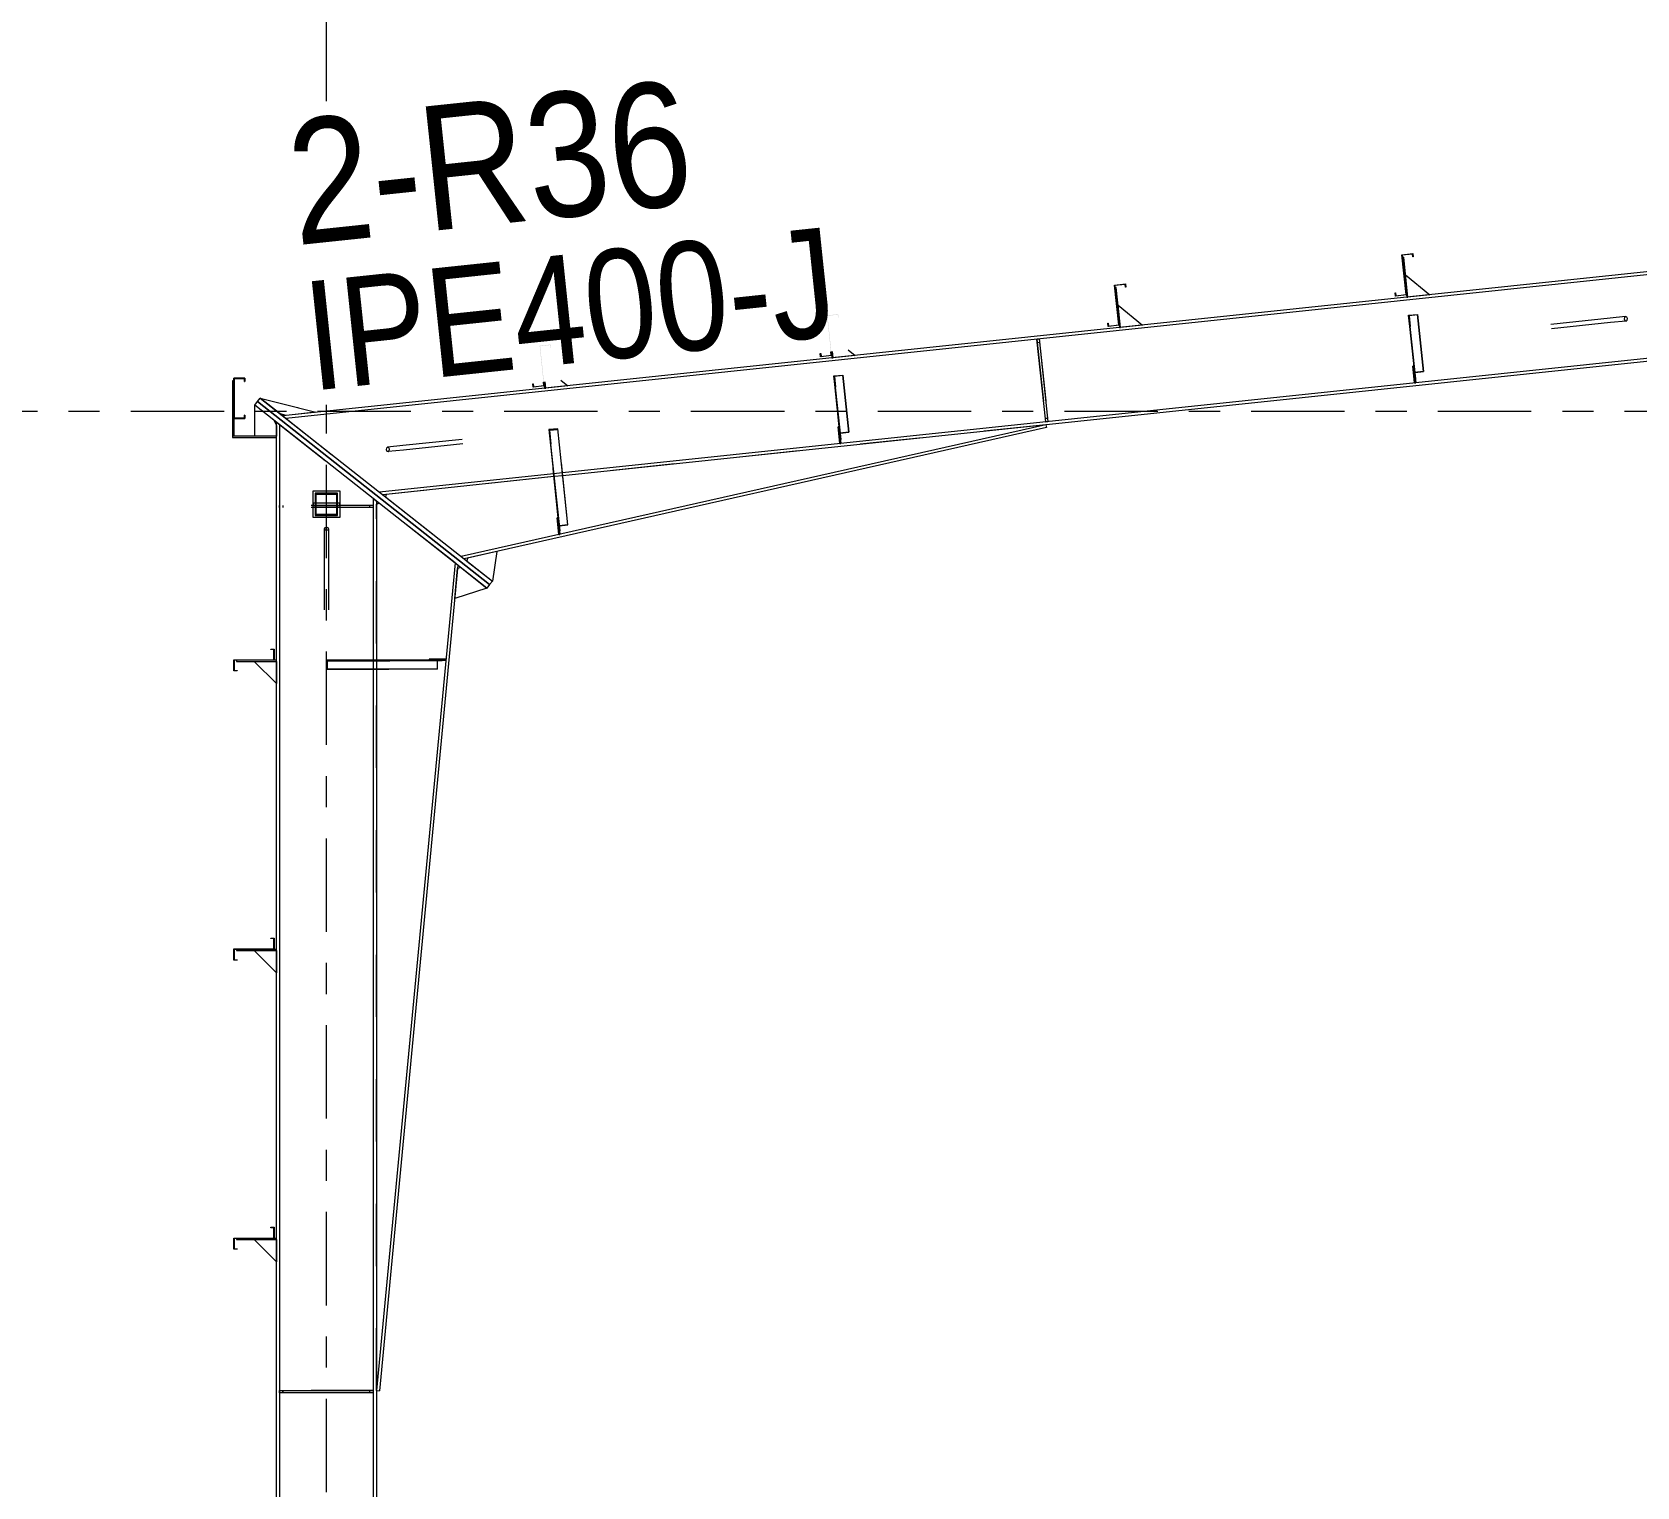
# Model space of a CAD drawing. Header units: millimetres. Extents: x -88 to 735, y -128 to 446.
# Drawn here: x -33.6 to 18, y 194 to 240.7 of the extents above; entities that cross this region are included whole.
import ezdxf

# ---------------------------------------------------------------- set-up
doc = ezdxf.new("R2010")
doc.units = ezdxf.units.MM
for name, pattern in [('XKITLINE00', [0]), ('XKITLINE02', [4, 2, -2]), ('XKITLINE03', [6, 3, -1, 1, -1])]:
    doc.linetypes.add(name, pattern=pattern)
for name, color, linetype, lineweight in [('Part', 2, 'Continuous', 0), ('PartMark', 7, 'Continuous', 0), ('S-grid', 1, 'Continuous', 0)]:
    doc.layers.add(name, color=color, linetype=linetype, lineweight=lineweight)
doc.styles.add('ARIAL', font='ARIAL.TTF')

# ---------------------------------------------------------------- blocks, each defined once
blk = doc.blocks.new('*A270')
at = {"layer": 'Part'}
blk.add_hatch(color=3, dxfattribs=at).paths.add_polyline_path([(-17.273, 230.613), (-16.918, 230.65), (-16.907, 230.544), (-16.92, 230.542), (-16.929, 230.636), (-17.259, 230.601), (-17.124, 229.321), (-17.479, 229.284), (-17.49, 229.39), (-17.478, 229.392), (-17.468, 229.298), (-17.138, 229.333)], flags=17)
blk = doc.blocks.new('*A271')
at = {"layer": 'Part'}
blk.add_hatch(color=3, dxfattribs=at).paths.add_polyline_path([(-8.039, 231.587), (-7.684, 231.624), (-7.672, 231.518), (-7.685, 231.516), (-7.695, 231.61), (-8.025, 231.575), (-7.89, 230.295), (-8.245, 230.258), (-8.256, 230.364), (-8.243, 230.366), (-8.233, 230.272), (-7.904, 230.307)], flags=17)
blk = doc.blocks.new('*A272')
at = {"layer": 'Part'}
blk.add_hatch(color=3, dxfattribs=at).paths.add_polyline_path([(1.196, 232.561), (1.551, 232.598), (1.562, 232.492), (1.549, 232.49), (1.539, 232.584), (1.21, 232.549), (1.345, 231.269), (0.99, 231.232), (0.979, 231.339), (0.991, 231.34), (1.001, 231.246), (1.331, 231.281)], flags=17)
blk = doc.blocks.new('*A273')
at = {"layer": 'Part'}
blk.add_hatch(color=3, dxfattribs=at).paths.add_polyline_path([(10.43, 233.535), (10.785, 233.572), (10.797, 233.466), (10.784, 233.464), (10.774, 233.558), (10.444, 233.523), (10.579, 232.243), (10.224, 232.206), (10.213, 232.313), (10.226, 232.314), (10.236, 232.22), (10.565, 232.255)], flags=17)
blk = doc.blocks.new('*A285')
at = {"layer": 'Part'}
blk.add_hatch(color=3, dxfattribs=at).paths.add_polyline_path([(-25.912, 211.57), (-25.912, 211.582), (-25.804, 211.582), (-25.804, 211.225), (-27.092, 211.225), (-27.092, 210.894), (-26.997, 210.894), (-26.997, 210.881), (-27.104, 210.881), (-27.104, 211.238), (-25.817, 211.238), (-25.817, 211.57)], flags=17)
blk = doc.blocks.new('*A287')
at = {"layer": 'Part'}
blk.add_hatch(color=3, dxfattribs=at).paths.add_polyline_path([(-25.912, 202.284), (-25.912, 202.297), (-25.804, 202.297), (-25.804, 201.94), (-27.092, 201.94), (-27.092, 201.608), (-26.997, 201.608), (-26.997, 201.595), (-27.104, 201.595), (-27.104, 201.952), (-25.817, 201.952), (-25.817, 202.284)], flags=17)
blk = doc.blocks.new('*A289')
at = {"layer": 'Part'}
blk.add_hatch(color=3, dxfattribs=at).paths.add_polyline_path([(-25.912, 211.57), (-25.912, 211.582), (-25.804, 211.582), (-25.804, 211.225), (-27.092, 211.225), (-27.092, 210.894), (-26.997, 210.894), (-26.997, 210.881), (-27.104, 210.881), (-27.104, 211.238), (-25.817, 211.238), (-25.817, 211.57)], flags=17)
blk = doc.blocks.new('*A291')
at = {"layer": 'Part'}
blk.add_hatch(color=3, dxfattribs=at).paths.add_polyline_path([(-25.912, 202.284), (-25.912, 202.297), (-25.804, 202.297), (-25.804, 201.94), (-27.092, 201.94), (-27.092, 201.608), (-26.997, 201.608), (-26.997, 201.595), (-27.104, 201.595), (-27.104, 201.952), (-25.817, 201.952), (-25.817, 202.284)], flags=17)
blk = doc.blocks.new('*A292')
at = {"layer": 'Part'}
blk.add_hatch(color=3, dxfattribs=at).paths.add_polyline_path([(-25.912, 220.855), (-25.912, 220.868), (-25.804, 220.868), (-25.804, 220.511), (-27.092, 220.511), (-27.092, 220.18), (-26.997, 220.18), (-26.997, 220.167), (-27.104, 220.167), (-27.104, 220.524), (-25.817, 220.524), (-25.817, 220.855)], flags=17)
blk = doc.blocks.new('*A293')
at = {"layer": 'Part'}
blk.add_hatch(color=3, dxfattribs=at).paths.add_polyline_path([(-27.104, 228.276), (-27.104, 229.576), (-26.747, 229.576), (-26.747, 229.469), (-26.76, 229.469), (-26.76, 229.563), (-27.092, 229.563), (-27.092, 228.289), (-26.76, 228.289), (-26.76, 228.383), (-26.747, 228.383), (-26.747, 228.276)], flags=17)
blk = doc.blocks.new('*A294')
at = {"layer": 'Part'}
blk.add_hatch(color=3, dxfattribs=at).paths.add_polyline_path([(-17.273, 230.613), (-16.918, 230.65), (-16.907, 230.544), (-16.92, 230.542), (-16.929, 230.636), (-17.259, 230.601), (-17.124, 229.321), (-17.479, 229.284), (-17.49, 229.39), (-17.478, 229.392), (-17.468, 229.298), (-17.138, 229.333)], flags=17)
blk = doc.blocks.new('*A295')
at = {"layer": 'Part'}
blk.add_hatch(color=3, dxfattribs=at).paths.add_polyline_path([(-8.039, 231.587), (-7.684, 231.624), (-7.672, 231.518), (-7.685, 231.516), (-7.695, 231.61), (-8.025, 231.575), (-7.89, 230.295), (-8.245, 230.258), (-8.256, 230.364), (-8.243, 230.366), (-8.233, 230.272), (-7.904, 230.307)], flags=17)
blk = doc.blocks.new('*A296')
at = {"layer": 'Part'}
blk.add_hatch(color=3, dxfattribs=at).paths.add_polyline_path([(1.196, 232.561), (1.551, 232.598), (1.562, 232.492), (1.549, 232.49), (1.539, 232.584), (1.21, 232.549), (1.345, 231.269), (0.99, 231.232), (0.979, 231.339), (0.991, 231.34), (1.001, 231.246), (1.331, 231.281)], flags=17)
blk = doc.blocks.new('*A297')
at = {"layer": 'Part'}
blk.add_hatch(color=3, dxfattribs=at).paths.add_polyline_path([(-24.119, 220.225), (-24.119, 220.511), (-23.6, 220.511), (-23.6, 220.497), (-24.093, 220.497), (-24.093, 220.225)], flags=17)
blk = doc.blocks.new('*A298')
at = {"layer": 'Part'}
blk.add_hatch(color=3, dxfattribs=at).paths.add_polyline_path([(-16.976, 227.918), (-16.692, 227.948), (-16.689, 227.925), (-16.959, 227.896), (-16.912, 227.45), (-16.927, 227.448)], flags=17)
blk = doc.blocks.new('*A299')
at = {"layer": 'Part'}
blk.add_hatch(color=3, dxfattribs=at).paths.add_polyline_path([(-7.821, 229.642), (-7.537, 229.672), (-7.535, 229.654), (-7.805, 229.626), (-7.769, 229.284), (-7.783, 229.282)], flags=17)
blk = doc.blocks.new('*A300')
at = {"layer": 'Part'}
blk.add_hatch(color=3, dxfattribs=at).paths.add_polyline_path([(-25.912, 220.855), (-25.912, 220.868), (-25.804, 220.868), (-25.804, 220.511), (-27.092, 220.511), (-27.092, 220.18), (-26.997, 220.18), (-26.997, 220.167), (-27.104, 220.167), (-27.104, 220.524), (-25.817, 220.524), (-25.817, 220.855)], flags=17)
blk = doc.blocks.new('*A303')
at = {"layer": 'Part'}
blk.add_hatch(color=3, dxfattribs=at).paths.add_polyline_path([(10.648, 231.59), (10.932, 231.62), (10.934, 231.602), (10.664, 231.574), (10.7, 231.232), (10.686, 231.23)], flags=17)
blk = doc.blocks.new('*A308')
at = {"layer": 'Part'}
blk.add_hatch(color=3, dxfattribs=at).paths.add_polyline_path([(10.43, 233.535), (10.785, 233.572), (10.797, 233.466), (10.784, 233.464), (10.774, 233.558), (10.444, 233.523), (10.579, 232.243), (10.224, 232.206), (10.213, 232.313), (10.226, 232.314), (10.236, 232.22), (10.565, 232.255)], flags=17)
blk = doc.blocks.new('*A1351')
at = {"layer": 'S-grid', "color": 1, "linetype": 'XKITLINE03', "lineweight": 0}
blk.add_line((-48.412, 228.511), (395.032, 228.511), dxfattribs=at)
blk = doc.blocks.new('*A1434')
at = {"layer": 'S-grid', "color": 1, "linetype": 'XKITLINE03', "lineweight": 0}
for p, q in [((-24.126, 238.466), (-24.126, 265.039)), ((-24.126, 145.791), (-24.126, 228.712))]:
    blk.add_line(p, q, dxfattribs=at)
blk = doc.blocks.new('*A1435')
at = {"layer": 'Part', "color": 2, "linetype": 'XKITLINE00', "lineweight": 0}
for p, q in [((59.404, 237.322), (-25.529, 228.363)), ((59.414, 237.229), (-25.425, 228.281)), ((57.049, 234.293), (-16.542, 226.531)), ((57.059, 234.201), (-16.533, 226.439)), ((-16.827, 226.501), (-22.42, 225.911)), ((-16.817, 226.409), (-22.315, 225.829))]:
    blk.add_line(p, q, dxfattribs=at)
at = {"layer": 'Part', "color": 7, "linetype": 'XKITLINE02', "lineweight": 0}
for p, q in [((-25.529, 228.363), (-22.315, 225.829)), ((-16.542, 226.531), (-16.827, 226.501)), ((-16.533, 226.439), (-16.817, 226.409))]:
    blk.add_line(p, q, dxfattribs=at)
blk = doc.blocks.new('*A1436')
at = {"layer": 'Part', "color": 2, "linetype": 'XKITLINE00', "lineweight": 0}
for p, q in [((-25.733, 164.19), (-25.733, 228.16)), ((-25.633, 228.081), (-25.633, 164.19)), ((-22.619, 225.704), (-22.619, 220.511)), ((-22.519, 225.626), (-22.519, 220.511)), ((-22.619, 220.225), (-22.619, 164.19)), ((-22.519, 220.225), (-22.519, 164.19))]:
    blk.add_line(p, q, dxfattribs=at)
at = {"layer": 'Part', "color": 7, "linetype": 'XKITLINE02', "lineweight": 0}
for p, q in [((-25.733, 228.16), (-22.519, 225.626)), ((-22.619, 220.511), (-22.619, 220.225)), ((-22.519, 220.511), (-22.519, 220.225)), ((-22.519, 164.19), (-25.733, 164.19))]:
    blk.add_line(p, q, dxfattribs=at)
blk = doc.blocks.new('*A1437')
at = {"layer": 'Part', "color": 2, "linetype": 'XKITLINE00', "lineweight": 0}
for p, q in [((-22.436, 225.561), (-22.519, 225.521)), ((-19.994, 223.636), (-22.519, 197.054)), ((-19.901, 223.562), (-22.419, 197.045)), ((-22.519, 197.054), (-22.419, 197.045))]:
    blk.add_line(p, q, dxfattribs=at)
at = {"layer": 'Part', "color": 7, "linetype": 'XKITLINE02', "lineweight": 0}
for p, q in [((-22.519, 225.521), (-22.436, 225.56)), ((-22.519, 197.054), (-22.519, 225.521)), ((-22.436, 225.56), (-22.435, 225.561)), ((-22.435, 225.561), (-22.436, 225.561)), ((-19.901, 223.562), (-22.436, 225.56)), ((-19.994, 223.636), (-22.435, 225.561))]:
    blk.add_line(p, q, dxfattribs=at)
blk = doc.blocks.new('*A1452')
at = {"layer": 'Part', "color": 2, "linetype": 'XKITLINE00', "lineweight": 0}
for p, q in [((-17.49, 229.39), (-17.478, 229.392)), ((-17.479, 229.284), (-17.49, 229.39)), ((-17.124, 229.321), (-17.479, 229.284)), ((-17.478, 229.392), (-17.468, 229.298)), ((-17.468, 229.298), (-17.138, 229.333)), ((-17.138, 229.333), (-17.15, 229.448)), ((-17.138, 229.449), (-17.124, 229.321))]:
    blk.add_line(p, q, dxfattribs=at)
blk = doc.blocks.new('*A1453')
at = {"layer": 'Part', "color": 2, "linetype": 'XKITLINE00', "lineweight": 0}
for p, q in [((-8.256, 230.364), (-8.243, 230.366)), ((-8.245, 230.258), (-8.256, 230.364)), ((-7.89, 230.295), (-8.245, 230.258)), ((-8.243, 230.366), (-8.233, 230.272)), ((-8.233, 230.272), (-7.904, 230.307)), ((-7.904, 230.307), (-7.916, 230.422)), ((-7.903, 230.423), (-7.89, 230.295))]:
    blk.add_line(p, q, dxfattribs=at)
blk = doc.blocks.new('*A1454')
at = {"layer": 'Part', "color": 2, "linetype": 'XKITLINE00', "lineweight": 0}
for p, q in [((1.196, 232.561), (1.551, 232.598)), ((1.331, 231.281), (1.196, 232.561)), ((1.539, 232.584), (1.21, 232.549)), ((1.549, 232.49), (1.539, 232.584)), ((1.551, 232.598), (1.562, 232.492)), ((1.21, 232.549), (1.345, 231.269)), ((1.562, 232.492), (1.549, 232.49)), ((0.979, 231.339), (0.991, 231.34)), ((0.99, 231.232), (0.979, 231.339)), ((1.345, 231.269), (0.99, 231.232)), ((0.991, 231.34), (1.001, 231.246)), ((1.001, 231.246), (1.331, 231.281))]:
    blk.add_line(p, q, dxfattribs=at)
blk = doc.blocks.new('*A1455')
at = {"layer": 'Part', "color": 2, "linetype": 'XKITLINE00', "lineweight": 0}
for p, q in [((10.43, 233.535), (10.785, 233.572)), ((10.565, 232.255), (10.43, 233.535)), ((10.774, 233.558), (10.444, 233.523)), ((10.444, 233.523), (10.579, 232.243)), ((10.784, 233.464), (10.774, 233.558)), ((10.797, 233.466), (10.784, 233.464)), ((10.785, 233.572), (10.797, 233.466)), ((10.213, 232.313), (10.226, 232.314)), ((10.224, 232.206), (10.213, 232.313)), ((10.579, 232.243), (10.224, 232.206)), ((10.226, 232.314), (10.236, 232.22)), ((10.236, 232.22), (10.565, 232.255))]:
    blk.add_line(p, q, dxfattribs=at)
blk = doc.blocks.new('*A1473')
at = {"layer": 'Part', "color": 2, "linetype": 'XKITLINE00', "lineweight": 0}
for p, q in [((-25.912, 211.582), (-25.804, 211.582)), ((-25.912, 211.57), (-25.912, 211.582)), ((-25.817, 211.57), (-25.912, 211.57)), ((-25.817, 211.238), (-25.817, 211.57)), ((-25.804, 211.582), (-25.804, 211.225)), ((-27.104, 210.881), (-27.104, 211.238)), ((-27.104, 211.238), (-25.817, 211.238)), ((-25.804, 211.225), (-27.092, 211.225)), ((-27.092, 211.225), (-27.092, 210.894)), ((-26.997, 210.881), (-27.104, 210.881)), ((-27.092, 210.894), (-26.997, 210.894)), ((-26.997, 210.894), (-26.997, 210.881))]:
    blk.add_line(p, q, dxfattribs=at)
blk = doc.blocks.new('*A1475')
at = {"layer": 'Part', "color": 2, "linetype": 'XKITLINE00', "lineweight": 0}
for p, q in [((-25.912, 202.297), (-25.804, 202.297)), ((-25.912, 202.284), (-25.912, 202.297)), ((-25.817, 202.284), (-25.912, 202.284)), ((-25.817, 201.952), (-25.817, 202.284)), ((-25.804, 202.297), (-25.804, 201.94)), ((-27.104, 201.595), (-27.104, 201.952)), ((-27.104, 201.952), (-25.817, 201.952)), ((-25.804, 201.94), (-27.092, 201.94)), ((-27.092, 201.94), (-27.092, 201.608)), ((-26.997, 201.595), (-27.104, 201.595)), ((-27.092, 201.608), (-26.997, 201.608)), ((-26.997, 201.608), (-26.997, 201.595))]:
    blk.add_line(p, q, dxfattribs=at)
blk = doc.blocks.new('*A1476')
at = {"layer": 'Part', "color": 7, "linetype": 'XKITLINE02', "lineweight": 0}
for p, q in [((-22.619, 197.054), (-25.633, 197.054)), ((-25.633, 196.983), (-25.633, 197.054)), ((-22.619, 196.983), (-25.633, 196.983)), ((-25.526, 197.054), (-25.526, 196.983)), ((-22.726, 196.983), (-22.726, 197.054)), ((-22.619, 197.054), (-22.619, 196.983))]:
    blk.add_line(p, q, dxfattribs=at)
blk = doc.blocks.new('*A1477')
at = {"layer": 'Part', "color": 2, "linetype": 'XKITLINE00', "lineweight": 0}
for p, q in [((-25.633, 197.054), (-22.619, 197.054)), ((-22.619, 196.983), (-25.633, 196.983))]:
    blk.add_line(p, q, dxfattribs=at)
at = {"layer": 'Part', "color": 7, "linetype": 'XKITLINE02', "lineweight": 0}
for p, q in [((-25.633, 196.983), (-25.633, 197.054)), ((-25.526, 196.983), (-25.526, 197.054)), ((-22.726, 196.983), (-22.726, 197.054)), ((-22.619, 197.054), (-22.619, 196.983))]:
    blk.add_line(p, q, dxfattribs=at)
blk = doc.blocks.new('*A1478')
at = {"layer": 'Part', "color": 2, "linetype": 'XKITLINE00', "lineweight": 0}
for p, q in [((-27.019, 201.94), (-27.019, 201.904)), ((-27.019, 201.904), (-25.733, 201.904)), ((-25.733, 201.94), (-25.804, 201.94))]:
    blk.add_line(p, q, dxfattribs=at)
at = {"layer": 'Part', "color": 7, "linetype": 'XKITLINE02', "lineweight": 0}
for p, q in [((-25.804, 201.94), (-27.019, 201.94)), ((-25.733, 201.904), (-25.733, 201.94))]:
    blk.add_line(p, q, dxfattribs=at)
blk = doc.blocks.new('*A1483')
at = {"layer": 'Part', "color": 2, "linetype": 'XKITLINE00', "lineweight": 0}
blk.add_line((-25.733, 201.19), (-26.447, 201.904), dxfattribs=at)
at = {"layer": 'Part', "color": 7, "linetype": 'XKITLINE02', "lineweight": 0}
for p, q in [((-26.447, 201.904), (-25.733, 201.904)), ((-25.733, 201.904), (-25.733, 201.19))]:
    blk.add_line(p, q, dxfattribs=at)
blk = doc.blocks.new('*A1484')
at = {"layer": 'Part', "color": 2, "linetype": 'XKITLINE00', "lineweight": 0}
for p, q in [((-27.019, 211.225), (-27.019, 211.19)), ((-27.019, 211.19), (-25.733, 211.19)), ((-25.733, 211.225), (-25.804, 211.225))]:
    blk.add_line(p, q, dxfattribs=at)
at = {"layer": 'Part', "color": 7, "linetype": 'XKITLINE02', "lineweight": 0}
for p, q in [((-25.804, 211.225), (-27.019, 211.225)), ((-25.733, 211.19), (-25.733, 211.225))]:
    blk.add_line(p, q, dxfattribs=at)
blk = doc.blocks.new('*A1485')
at = {"layer": 'Part', "color": 2, "linetype": 'XKITLINE00', "lineweight": 0}
blk.add_line((-25.733, 210.475), (-26.447, 211.19), dxfattribs=at)
at = {"layer": 'Part', "color": 7, "linetype": 'XKITLINE02', "lineweight": 0}
for p, q in [((-26.447, 211.19), (-25.733, 211.19)), ((-25.733, 211.19), (-25.733, 210.475))]:
    blk.add_line(p, q, dxfattribs=at)
blk = doc.blocks.new('*A1486')
at = {"layer": 'Part', "color": 2, "linetype": 'XKITLINE00', "lineweight": 0}
for p, q in [((-25.912, 211.582), (-25.804, 211.582)), ((-25.912, 211.57), (-25.912, 211.582)), ((-25.817, 211.57), (-25.912, 211.57)), ((-25.817, 211.238), (-25.817, 211.57)), ((-25.804, 211.582), (-25.804, 211.225)), ((-27.104, 210.881), (-27.104, 211.238)), ((-27.104, 211.238), (-25.817, 211.238)), ((-25.804, 211.225), (-27.092, 211.225)), ((-27.092, 211.225), (-27.092, 210.894)), ((-26.997, 210.881), (-27.104, 210.881)), ((-27.092, 210.894), (-26.997, 210.894)), ((-26.997, 210.894), (-26.997, 210.881))]:
    blk.add_line(p, q, dxfattribs=at)
blk = doc.blocks.new('*A1488')
at = {"layer": 'Part', "color": 2, "linetype": 'XKITLINE00', "lineweight": 0}
for p, q in [((-25.912, 202.297), (-25.804, 202.297)), ((-25.912, 202.284), (-25.912, 202.297)), ((-25.817, 202.284), (-25.912, 202.284)), ((-25.817, 201.952), (-25.817, 202.284)), ((-25.804, 202.297), (-25.804, 201.94)), ((-27.104, 201.595), (-27.104, 201.952)), ((-27.104, 201.952), (-25.817, 201.952)), ((-25.804, 201.94), (-27.092, 201.94)), ((-27.092, 201.94), (-27.092, 201.608)), ((-26.997, 201.595), (-27.104, 201.595)), ((-27.092, 201.608), (-26.997, 201.608)), ((-26.997, 201.608), (-26.997, 201.595))]:
    blk.add_line(p, q, dxfattribs=at)
blk = doc.blocks.new('*A1493')
at = {"layer": 'Part', "color": 7, "linetype": 'XKITLINE02', "lineweight": 0}
for p, q in [((-27.104, 229.576), (-27.104, 228.276)), ((-26.747, 229.576), (-27.104, 229.576)), ((-27.092, 228.289), (-27.092, 229.563)), ((-27.092, 229.563), (-26.76, 229.563)), ((-26.76, 229.563), (-26.76, 229.469)), ((-26.76, 229.469), (-26.747, 229.469)), ((-26.747, 229.469), (-26.747, 229.576)), ((-27.104, 228.276), (-26.747, 228.276)), ((-26.76, 228.289), (-27.092, 228.289)), ((-26.747, 228.383), (-26.76, 228.383)), ((-26.76, 228.383), (-26.76, 228.289)), ((-26.747, 228.276), (-26.747, 228.383))]:
    blk.add_line(p, q, dxfattribs=at)
blk = doc.blocks.new('*A1494')
at = {"layer": 'Part', "color": 2, "linetype": 'XKITLINE00', "lineweight": 0}
for p, q in [((-25.733, 227.704), (-27.14, 227.704)), ((-27.14, 227.704), (-27.14, 227.669)), ((-27.14, 227.669), (-25.733, 227.669)), ((-25.733, 227.669), (-25.733, 227.704))]:
    blk.add_line(p, q, dxfattribs=at)
blk = doc.blocks.new('*A1495')
at = {"layer": 'Part', "color": 2, "linetype": 'XKITLINE00', "lineweight": 0}
for p, q in [((-27.105, 229.49), (-27.14, 229.49)), ((-27.14, 229.49), (-27.14, 227.704)), ((-27.105, 228.276), (-27.105, 227.704)), ((-27.105, 227.704), (-27.14, 227.704))]:
    blk.add_line(p, q, dxfattribs=at)
at = {"layer": 'Part', "color": 7, "linetype": 'XKITLINE02', "lineweight": 0}
blk.add_line((-27.105, 228.276), (-27.105, 229.49), dxfattribs=at)
blk = doc.blocks.new('*A1496')
at = {"layer": 'Part', "color": 2, "linetype": 'XKITLINE00', "lineweight": 0}
for p, q in [((-26.43, 227.704), (-26.43, 228.709)), ((-25.817, 228.226), (-25.733, 228.052))]:
    blk.add_line(p, q, dxfattribs=at)
at = {"layer": 'Part', "color": 7, "linetype": 'XKITLINE02', "lineweight": 0}
for p, q in [((-25.817, 228.226), (-26.43, 228.709)), ((-25.733, 228.052), (-25.733, 227.704)), ((-25.733, 227.704), (-26.43, 227.704))]:
    blk.add_line(p, q, dxfattribs=at)
blk = doc.blocks.new('*A1497')
at = {"layer": 'Part', "color": 2, "linetype": 'XKITLINE00', "lineweight": 0}
blk.add_line((-25.733, 219.761), (-26.447, 220.475), dxfattribs=at)
at = {"layer": 'Part', "color": 7, "linetype": 'XKITLINE02', "lineweight": 0}
for p, q in [((-26.447, 220.475), (-25.733, 220.475)), ((-25.733, 220.475), (-25.733, 219.761))]:
    blk.add_line(p, q, dxfattribs=at)
blk = doc.blocks.new('*A1498')
at = {"layer": 'Part', "color": 2, "linetype": 'XKITLINE00', "lineweight": 0}
for p, q in [((-27.019, 220.511), (-27.019, 220.475)), ((-27.019, 220.475), (-25.733, 220.475)), ((-25.733, 220.511), (-25.804, 220.511))]:
    blk.add_line(p, q, dxfattribs=at)
at = {"layer": 'Part', "color": 7, "linetype": 'XKITLINE02', "lineweight": 0}
for p, q in [((-25.804, 220.511), (-27.019, 220.511)), ((-25.733, 220.475), (-25.733, 220.511))]:
    blk.add_line(p, q, dxfattribs=at)
blk = doc.blocks.new('*A1499')
at = {"layer": 'Part', "color": 2, "linetype": 'XKITLINE00', "lineweight": 0}
for p, q in [((-26.253, 228.933), (-25.054, 228.627)), ((-25.054, 228.627), (-25.02, 228.618)), ((-25.02, 228.618), (-24.464, 228.475)), ((-25.423, 228.374), (-25.614, 228.429))]:
    blk.add_line(p, q, dxfattribs=at)
at = {"layer": 'Part', "color": 7, "linetype": 'XKITLINE02', "lineweight": 0}
for p, q in [((-25.614, 228.429), (-26.253, 228.933)), ((-24.464, 228.475), (-25.423, 228.374))]:
    blk.add_line(p, q, dxfattribs=at)
blk = doc.blocks.new('*A1500')
at = {"layer": 'Part', "color": 2, "linetype": 'XKITLINE00', "lineweight": 0}
for p, q in [((-25.912, 220.868), (-25.804, 220.868)), ((-25.912, 220.855), (-25.912, 220.868)), ((-25.817, 220.855), (-25.912, 220.855)), ((-25.817, 220.524), (-25.817, 220.855)), ((-25.804, 220.868), (-25.804, 220.511)), ((-27.104, 220.167), (-27.104, 220.524)), ((-27.104, 220.524), (-25.817, 220.524)), ((-25.804, 220.511), (-27.092, 220.511)), ((-27.092, 220.511), (-27.092, 220.18)), ((-26.997, 220.167), (-27.104, 220.167)), ((-27.092, 220.18), (-26.997, 220.18)), ((-26.997, 220.18), (-26.997, 220.167))]:
    blk.add_line(p, q, dxfattribs=at)
blk = doc.blocks.new('*A1501')
at = {"layer": 'Part', "color": 2, "linetype": 'XKITLINE00', "lineweight": 0}
for p, q in [((-27.104, 228.276), (-27.104, 229.576)), ((-27.104, 229.576), (-26.747, 229.576)), ((-26.76, 229.563), (-27.092, 229.563)), ((-27.092, 229.563), (-27.092, 228.289)), ((-26.76, 229.469), (-26.76, 229.563)), ((-26.747, 229.469), (-26.76, 229.469)), ((-26.747, 229.576), (-26.747, 229.469)), ((-26.747, 228.276), (-27.104, 228.276)), ((-27.092, 228.289), (-26.76, 228.289)), ((-26.76, 228.289), (-26.76, 228.383)), ((-26.76, 228.383), (-26.747, 228.383)), ((-26.747, 228.383), (-26.747, 228.276))]:
    blk.add_line(p, q, dxfattribs=at)
blk = doc.blocks.new('*A1502')
at = {"layer": 'Part', "color": 2, "linetype": 'XKITLINE00', "lineweight": 0}
for p, q in [((-21.669, 227.406), (-22.162, 227.354)), ((-22.2, 227.328), (-22.211, 227.277)), ((-22.211, 227.277), (-22.189, 227.228)), ((-22.162, 227.354), (-22.2, 227.328)), ((-22.189, 227.228), (-22.147, 227.211)), ((-22.12, 227.337), (-22.162, 227.354)), ((-21.654, 227.263), (-22.147, 227.211)), ((-22.147, 227.211), (-22.109, 227.236)), ((-22.098, 227.288), (-22.12, 227.337)), ((-22.109, 227.236), (-22.098, 227.288))]:
    blk.add_line(p, q, dxfattribs=at)
at = {"layer": 'Part', "color": 7, "linetype": 'XKITLINE02', "lineweight": 0}
for p, q in [((-19.763, 227.606), (-21.669, 227.406)), ((-19.748, 227.464), (-21.654, 227.263))]:
    blk.add_line(p, q, dxfattribs=at)
blk = doc.blocks.new('*A1503')
at = {"layer": 'Part', "color": 2, "linetype": 'XKITLINE00', "lineweight": 0}
for p, q in [((-17.49, 229.39), (-17.478, 229.392)), ((-17.479, 229.284), (-17.49, 229.39)), ((-17.124, 229.321), (-17.479, 229.284)), ((-17.478, 229.392), (-17.468, 229.298)), ((-17.468, 229.298), (-17.138, 229.333)), ((-17.138, 229.333), (-17.15, 229.448)), ((-17.138, 229.449), (-17.124, 229.321))]:
    blk.add_line(p, q, dxfattribs=at)
blk = doc.blocks.new('*A1504')
at = {"layer": 'Part', "color": 2, "linetype": 'XKITLINE00', "lineweight": 0}
for p, q in [((-8.256, 230.364), (-8.243, 230.366)), ((-8.245, 230.258), (-8.256, 230.364)), ((-7.89, 230.295), (-8.245, 230.258)), ((-8.243, 230.366), (-8.233, 230.272)), ((-8.233, 230.272), (-7.904, 230.307)), ((-7.904, 230.307), (-7.916, 230.422)), ((-7.903, 230.423), (-7.89, 230.295))]:
    blk.add_line(p, q, dxfattribs=at)
blk = doc.blocks.new('*A1505')
at = {"layer": 'Part', "color": 2, "linetype": 'XKITLINE00', "lineweight": 0}
for p, q in [((1.196, 232.561), (1.551, 232.598)), ((1.331, 231.281), (1.196, 232.561)), ((1.539, 232.584), (1.21, 232.549)), ((1.549, 232.49), (1.539, 232.584)), ((1.551, 232.598), (1.562, 232.492)), ((1.21, 232.549), (1.345, 231.269)), ((1.562, 232.492), (1.549, 232.49)), ((0.979, 231.339), (0.991, 231.34)), ((0.99, 231.232), (0.979, 231.339)), ((1.345, 231.269), (0.99, 231.232)), ((0.991, 231.34), (1.001, 231.246)), ((1.001, 231.246), (1.331, 231.281))]:
    blk.add_line(p, q, dxfattribs=at)
blk = doc.blocks.new('*A1506')
at = {"layer": 'Part', "color": 7, "linetype": 'XKITLINE02', "lineweight": 0}
for p, q in [((-23.769, 225.877), (-24.483, 225.877)), ((-24.483, 225.877), (-24.483, 225.163)), ((-23.769, 225.163), (-23.769, 225.877)), ((-24.454, 225.191), (-24.454, 225.848)), ((-24.454, 225.848), (-23.797, 225.848)), ((-23.797, 225.848), (-23.797, 225.191)), ((-24.483, 225.163), (-23.769, 225.163)), ((-23.797, 225.191), (-24.454, 225.191))]:
    blk.add_line(p, q, dxfattribs=at)
blk = doc.blocks.new('*A1507')
at = {"layer": 'Part', "color": 7, "linetype": 'XKITLINE02', "lineweight": 0}
for p, q in [((-1.005, 228.077), (-22.209, 225.84)), ((-22.232, 225.764), (-19.697, 223.765))]:
    blk.add_line(p, q, dxfattribs=at)
at = {"layer": 'Part', "color": 2, "linetype": 'XKITLINE00', "lineweight": 0}
for p, q in [((-1.005, 228.077), (-19.791, 223.839)), ((-0.984, 227.986), (-19.697, 223.765)), ((-1.005, 228.077), (-0.984, 227.986)), ((-22.209, 225.84), (-22.232, 225.764))]:
    blk.add_line(p, q, dxfattribs=at)
blk = doc.blocks.new('*A1508')
at = {"layer": 'Part', "color": 2, "linetype": 'XKITLINE00', "lineweight": 0}
for p, q in [((-24.119, 220.225), (-24.119, 220.511)), ((-20.666, 220.511), (-24.119, 220.511)), ((-20.555, 220.225), (-24.119, 220.225)), ((-20.405, 220.497), (-24.093, 220.497)), ((-24.093, 220.225), (-24.093, 220.497)), ((-23.6, 220.511), (-23.6, 220.497)), ((-20.555, 220.225), (-20.555, 220.497)), ((-20.405, 220.511), (-20.405, 220.497))]:
    blk.add_line(p, q, dxfattribs=at)
at = {"layer": 'Part', "color": 7, "linetype": 'XKITLINE02', "lineweight": 0}
for p, q in [((-20.666, 220.511), (-20.405, 220.511)), ((-20.562, 220.225), (-20.562, 220.511))]:
    blk.add_line(p, q, dxfattribs=at)
blk = doc.blocks.new('*A1509')
at = {"layer": 'Part', "color": 7, "linetype": 'XKITLINE02', "lineweight": 0}
for p, q in [((-20.405, 220.511), (-24.119, 220.511)), ((-24.119, 220.225), (-20.555, 220.225)), ((-24.093, 220.497), (-20.405, 220.497)), ((-20.562, 220.225), (-20.562, 220.511)), ((-20.555, 220.225), (-20.555, 220.497)), ((-20.405, 220.497), (-20.405, 220.511))]:
    blk.add_line(p, q, dxfattribs=at)
blk = doc.blocks.new('*A1510')
at = {"layer": 'Part', "color": 2, "linetype": 'XKITLINE00', "lineweight": 0}
for p, q in [((-26.342, 228.821), (-26.253, 228.933)), ((-18.881, 222.94), (-26.342, 228.821)), ((-26.253, 228.933), (-18.792, 223.052)), ((-18.792, 223.052), (-18.881, 222.94))]:
    blk.add_line(p, q, dxfattribs=at)
blk = doc.blocks.new('*A1511')
at = {"layer": 'Part', "color": 2, "linetype": 'XKITLINE00', "lineweight": 0}
for p, q in [((-26.43, 228.709), (-26.342, 228.821)), ((-18.969, 222.828), (-26.43, 228.709)), ((-26.342, 228.821), (-18.881, 222.94)), ((-18.881, 222.94), (-18.969, 222.828))]:
    blk.add_line(p, q, dxfattribs=at)
blk = doc.blocks.new('*A1512')
at = {"layer": 'Part', "color": 2, "linetype": 'XKITLINE00', "lineweight": 0}
for p, q in [((-16.692, 227.948), (-16.976, 227.918)), ((-16.959, 227.896), (-16.689, 227.925)), ((-16.366, 224.861), (-16.692, 227.948)), ((-16.976, 227.918), (-16.659, 224.913)), ((-16.959, 227.896), (-16.912, 227.45)), ((-16.912, 227.45), (-16.927, 227.448)), ((-16.619, 224.669), (-16.912, 227.45)), ((-16.636, 224.832), (-16.366, 224.861)), ((-16.633, 224.668), (-16.619, 224.669))]:
    blk.add_line(p, q, dxfattribs=at)
at = {"layer": 'Part', "color": 7, "linetype": 'XKITLINE02', "lineweight": 0}
for p, q in [((-16.659, 224.913), (-16.633, 224.668)), ((-16.651, 224.84), (-16.367, 224.87))]:
    blk.add_line(p, q, dxfattribs=at)
blk = doc.blocks.new('*A1513')
at = {"layer": 'Part', "color": 7, "linetype": 'XKITLINE02', "lineweight": 0}
for p, q in [((-16.366, 224.861), (-16.692, 227.948)), ((-16.633, 224.668), (-16.976, 227.918)), ((-16.619, 224.669), (-16.959, 227.896)), ((-16.651, 224.84), (-16.367, 224.87)), ((-16.636, 224.832), (-16.366, 224.861)), ((-16.633, 224.668), (-16.619, 224.669))]:
    blk.add_line(p, q, dxfattribs=at)
blk = doc.blocks.new('*A1514')
at = {"layer": 'Part', "color": 7, "linetype": 'XKITLINE02', "lineweight": 0}
for p, q in [((-16.677, 225.087), (-16.713, 225.083)), ((-16.713, 225.083), (-16.657, 224.55)), ((-16.621, 224.554), (-16.677, 225.087)), ((-16.668, 224.657), (-16.632, 224.661)), ((-16.657, 224.55), (-16.621, 224.554))]:
    blk.add_line(p, q, dxfattribs=at)
blk = doc.blocks.new('*A1515')
at = {"layer": 'Part', "color": 7, "linetype": 'XKITLINE02', "lineweight": 0}
for p, q in [((-17.138, 229.449), (-17.124, 229.321)), ((-17.117, 229.25), (-17.081, 229.254))]:
    blk.add_line(p, q, dxfattribs=at)
at = {"layer": 'Part', "color": 2, "linetype": 'XKITLINE00', "lineweight": 0}
for p, q in [((-17.124, 229.321), (-17.117, 229.25)), ((-17.081, 229.254), (-17.102, 229.453))]:
    blk.add_line(p, q, dxfattribs=at)
blk = doc.blocks.new('*A1516')
at = {"layer": 'Part', "color": 2, "linetype": 'XKITLINE00', "lineweight": 0}
for p, q in [((-16.713, 225.083), (-16.677, 225.087)), ((-16.657, 224.55), (-16.713, 225.083)), ((-16.659, 224.913), (-16.621, 224.554)), ((-16.621, 224.554), (-16.657, 224.55))]:
    blk.add_line(p, q, dxfattribs=at)
at = {"layer": 'Part', "color": 7, "linetype": 'XKITLINE02', "lineweight": 0}
for p, q in [((-16.677, 225.087), (-16.659, 224.913)), ((-16.668, 224.657), (-16.632, 224.661))]:
    blk.add_line(p, q, dxfattribs=at)
blk = doc.blocks.new('*A1517')
at = {"layer": 'Part', "color": 2, "linetype": 'XKITLINE00', "lineweight": 0}
blk.add_line((-16.591, 229.507), (-16.371, 229.329), dxfattribs=at)
at = {"layer": 'Part', "color": 7, "linetype": 'XKITLINE02', "lineweight": 0}
for p, q in [((-17.081, 229.254), (-17.102, 229.453)), ((-16.371, 229.329), (-17.081, 229.254))]:
    blk.add_line(p, q, dxfattribs=at)
blk = doc.blocks.new('*A1518')
at = {"layer": 'Part', "color": 7, "linetype": 'XKITLINE02', "lineweight": 0}
for p, q in [((-20.29, 220.547), (-20.826, 220.547)), ((-20.826, 220.547), (-20.826, 220.511)), ((-20.826, 220.511), (-20.29, 220.511)), ((-20.397, 220.511), (-20.397, 220.547)), ((-20.29, 220.511), (-20.29, 220.547))]:
    blk.add_line(p, q, dxfattribs=at)
blk = doc.blocks.new('*A1519')
at = {"layer": 'Part', "color": 2, "linetype": 'XKITLINE00', "lineweight": 0}
for p, q in [((-20.826, 220.547), (-20.826, 220.511)), ((-20.29, 220.547), (-20.826, 220.547)), ((-20.291, 220.511), (-20.666, 220.511)), ((-20.29, 220.547), (-20.29, 220.524))]:
    blk.add_line(p, q, dxfattribs=at)
at = {"layer": 'Part', "color": 7, "linetype": 'XKITLINE02', "lineweight": 0}
for p, q in [((-20.666, 220.511), (-20.826, 220.511)), ((-20.397, 220.511), (-20.397, 220.547)), ((-20.29, 220.511), (-20.291, 220.511)), ((-20.29, 220.511), (-20.291, 220.511)), ((-20.29, 220.524), (-20.29, 220.511))]:
    blk.add_line(p, q, dxfattribs=at)
blk = doc.blocks.new('*A1520')
at = {"layer": 'Part', "color": 7, "linetype": 'XKITLINE02', "lineweight": 0}
for p, q in [((-24.554, 225.948), (-23.697, 225.948)), ((-24.554, 225.091), (-24.554, 225.948)), ((-23.697, 225.948), (-23.697, 225.091)), ((-23.697, 225.091), (-24.554, 225.091))]:
    blk.add_line(p, q, dxfattribs=at)
blk = doc.blocks.new('*A1521')
at = {"layer": 'Part', "color": 7, "linetype": 'XKITLINE02', "lineweight": 0}
for p, q in [((-24.554, 225.556), (-24.554, 225.484)), ((-23.697, 225.556), (-24.554, 225.556)), ((-24.554, 225.484), (-23.697, 225.484)), ((-23.697, 225.484), (-23.697, 225.556))]:
    blk.add_line(p, q, dxfattribs=at)
blk = doc.blocks.new('*A1522')
at = {"layer": 'Part', "color": 7, "linetype": 'XKITLINE02', "lineweight": 0}
for p, q in [((-22.619, 225.484), (-25.633, 225.484)), ((-25.633, 225.413), (-25.633, 225.484)), ((-22.619, 225.413), (-25.633, 225.413)), ((-25.526, 225.484), (-25.526, 225.413)), ((-22.726, 225.413), (-22.726, 225.484)), ((-22.619, 225.484), (-22.619, 225.413))]:
    blk.add_line(p, q, dxfattribs=at)
blk = doc.blocks.new('*A1523')
at = {"layer": 'Part', "color": 7, "linetype": 'XKITLINE02', "lineweight": 0}
for p, q in [((-20.002, 222.495), (-19.911, 223.455)), ((-19.817, 223.496), (-18.969, 222.828))]:
    blk.add_line(p, q, dxfattribs=at)
at = {"layer": 'Part', "color": 2, "linetype": 'XKITLINE00', "lineweight": 0}
for p, q in [((-19.911, 223.455), (-19.817, 223.496)), ((-18.969, 222.828), (-20.002, 222.495))]:
    blk.add_line(p, q, dxfattribs=at)
blk = doc.blocks.new('*A1524')
at = {"layer": 'Part', "color": 7, "linetype": 'XKITLINE02', "lineweight": 0}
for p, q in [((-18.652, 224.001), (-19.593, 223.789)), ((-19.613, 223.699), (-18.792, 223.052))]:
    blk.add_line(p, q, dxfattribs=at)
at = {"layer": 'Part', "color": 2, "linetype": 'XKITLINE00', "lineweight": 0}
for p, q in [((-18.652, 224.001), (-18.792, 223.052)), ((-19.593, 223.789), (-19.613, 223.699))]:
    blk.add_line(p, q, dxfattribs=at)
blk = doc.blocks.new('*A1525')
at = {"layer": 'Part', "color": 7, "linetype": 'XKITLINE02', "lineweight": 0}
for p, q in [((-7.847, 230.228), (-7.868, 230.427)), ((-7.136, 230.303), (-7.847, 230.228))]:
    blk.add_line(p, q, dxfattribs=at)
at = {"layer": 'Part', "color": 2, "linetype": 'XKITLINE00', "lineweight": 0}
blk.add_line((-7.356, 230.481), (-7.136, 230.303), dxfattribs=at)
blk = doc.blocks.new('*A1526')
at = {"layer": 'Part', "color": 2, "linetype": 'XKITLINE00', "lineweight": 0}
for p, q in [((-7.684, 228.004), (-7.648, 228.008)), ((-7.628, 227.472), (-7.684, 228.004)), ((-7.625, 227.785), (-7.592, 227.475))]:
    blk.add_line(p, q, dxfattribs=at)
at = {"layer": 'Part', "color": 7, "linetype": 'XKITLINE02', "lineweight": 0}
for p, q in [((-7.648, 228.008), (-7.625, 227.785)), ((-7.639, 227.578), (-7.603, 227.582)), ((-7.592, 227.475), (-7.628, 227.472))]:
    blk.add_line(p, q, dxfattribs=at)
blk = doc.blocks.new('*A1527')
at = {"layer": 'Part', "color": 7, "linetype": 'XKITLINE02', "lineweight": 0}
for p, q in [((-7.903, 230.423), (-7.89, 230.295)), ((-7.882, 230.224), (-7.847, 230.228))]:
    blk.add_line(p, q, dxfattribs=at)
at = {"layer": 'Part', "color": 2, "linetype": 'XKITLINE00', "lineweight": 0}
for p, q in [((-7.89, 230.295), (-7.882, 230.224)), ((-7.847, 230.228), (-7.868, 230.427))]:
    blk.add_line(p, q, dxfattribs=at)
blk = doc.blocks.new('*A1528')
at = {"layer": 'Part', "color": 7, "linetype": 'XKITLINE02', "lineweight": 0}
for p, q in [((-7.648, 228.008), (-7.684, 228.004)), ((-7.684, 228.004), (-7.628, 227.472)), ((-7.592, 227.475), (-7.648, 228.008)), ((-7.639, 227.578), (-7.603, 227.582)), ((-7.628, 227.472), (-7.592, 227.475))]:
    blk.add_line(p, q, dxfattribs=at)
blk = doc.blocks.new('*A1529')
at = {"layer": 'Part', "color": 7, "linetype": 'XKITLINE02', "lineweight": 0}
for p, q in [((-7.605, 227.595), (-7.821, 229.642)), ((-7.591, 227.597), (-7.805, 229.626)), ((-7.343, 227.838), (-7.537, 229.672)), ((-7.628, 227.819), (-7.344, 227.849)), ((-7.613, 227.81), (-7.343, 227.838)), ((-7.605, 227.595), (-7.591, 227.597))]:
    blk.add_line(p, q, dxfattribs=at)
blk = doc.blocks.new('*A1530')
at = {"layer": 'Part', "color": 2, "linetype": 'XKITLINE00', "lineweight": 0}
for p, q in [((-7.821, 229.642), (-7.537, 229.672)), ((-7.783, 229.282), (-7.821, 229.642)), ((-7.535, 229.654), (-7.805, 229.626)), ((-7.805, 229.626), (-7.769, 229.284)), ((-7.537, 229.672), (-7.343, 227.838)), ((-7.769, 229.284), (-7.783, 229.282)), ((-7.783, 229.282), (-7.625, 227.785)), ((-7.591, 227.597), (-7.769, 229.284)), ((-7.613, 227.81), (-7.343, 227.838)), ((-7.605, 227.595), (-7.591, 227.597))]:
    blk.add_line(p, q, dxfattribs=at)
at = {"layer": 'Part', "color": 7, "linetype": 'XKITLINE02', "lineweight": 0}
for p, q in [((-7.628, 227.819), (-7.344, 227.849)), ((-7.625, 227.785), (-7.605, 227.595))]:
    blk.add_line(p, q, dxfattribs=at)
blk = doc.blocks.new('*A1531')
at = {"layer": 'Part', "color": 2, "linetype": 'XKITLINE00', "lineweight": 0}
blk.add_line((1.313, 231.912), (2.098, 231.277), dxfattribs=at)
at = {"layer": 'Part', "color": 7, "linetype": 'XKITLINE02', "lineweight": 0}
for p, q in [((1.388, 231.202), (1.313, 231.912)), ((2.098, 231.277), (1.388, 231.202))]:
    blk.add_line(p, q, dxfattribs=at)
blk = doc.blocks.new('*A1532')
at = {"layer": 'Part', "color": 2, "linetype": 'XKITLINE00', "lineweight": 0}
for p, q in [((1.253, 232.481), (1.218, 232.477)), ((1.388, 231.202), (1.253, 232.481)), ((1.345, 231.269), (1.352, 231.198))]:
    blk.add_line(p, q, dxfattribs=at)
at = {"layer": 'Part', "color": 7, "linetype": 'XKITLINE02', "lineweight": 0}
for p, q in [((1.218, 232.477), (1.345, 231.269)), ((1.352, 231.198), (1.388, 231.202))]:
    blk.add_line(p, q, dxfattribs=at)
blk = doc.blocks.new('*A1533')
at = {"layer": 'Part', "color": 7, "linetype": 'XKITLINE02', "lineweight": 0}
for p, q in [((-1.295, 230.826), (-1.224, 230.833)), ((-1.295, 230.826), (-1.015, 228.169)), ((-1.284, 230.719), (-1.213, 230.727)), ((-1.224, 230.833), (-0.944, 228.177)), ((-0.955, 228.283), (-1.026, 228.276)), ((-0.944, 228.177), (-1.015, 228.169))]:
    blk.add_line(p, q, dxfattribs=at)
blk = doc.blocks.new('*A1534')
at = {"layer": 'Part', "color": 7, "linetype": 'XKITLINE02', "lineweight": 0}
for p, q in [((-1.295, 230.826), (-1.224, 230.833)), ((-1.284, 230.719), (-1.213, 230.727)), ((-1.026, 228.276), (-0.955, 228.283)), ((-1.015, 228.169), (-0.944, 228.177))]:
    blk.add_line(p, q, dxfattribs=at)
at = {"layer": 'Part', "color": 2, "linetype": 'XKITLINE00', "lineweight": 0}
for p, q in [((-1.015, 228.169), (-1.295, 230.826)), ((-1.224, 230.833), (-0.944, 228.177))]:
    blk.add_line(p, q, dxfattribs=at)
blk = doc.blocks.new('*A1537')
at = {"layer": 'Part', "color": 2, "linetype": 'XKITLINE00', "lineweight": 0}
for p, q in [((-24.176, 224.767), (-24.197, 224.734)), ((-24.197, 224.734), (-24.197, 224.128)), ((-24.197, 224.734), (-24.176, 224.7)), ((-24.126, 224.781), (-24.176, 224.767)), ((-24.176, 224.7), (-24.126, 224.687)), ((-24.075, 224.767), (-24.126, 224.781)), ((-24.126, 224.687), (-24.075, 224.7)), ((-24.054, 224.734), (-24.075, 224.767)), ((-24.075, 224.7), (-24.054, 224.734)), ((-24.054, 224.734), (-24.054, 224.128))]:
    blk.add_line(p, q, dxfattribs=at)
at = {"layer": 'Part', "color": 7, "linetype": 'XKITLINE02', "lineweight": 0}
for p, q in [((-24.197, 224.128), (-24.197, 221.26)), ((-24.054, 224.128), (-24.054, 221.26))]:
    blk.add_line(p, q, dxfattribs=at)
blk = doc.blocks.new('*A1538')
at = {"layer": 'Part', "color": 2, "linetype": 'XKITLINE00', "lineweight": 0}
for p, q in [((-25.912, 220.868), (-25.804, 220.868)), ((-25.912, 220.855), (-25.912, 220.868)), ((-25.817, 220.855), (-25.912, 220.855)), ((-25.817, 220.524), (-25.817, 220.855)), ((-25.804, 220.868), (-25.804, 220.511)), ((-27.104, 220.167), (-27.104, 220.524)), ((-27.104, 220.524), (-25.817, 220.524)), ((-25.804, 220.511), (-27.092, 220.511)), ((-27.092, 220.511), (-27.092, 220.18)), ((-26.997, 220.167), (-27.104, 220.167)), ((-27.092, 220.18), (-26.997, 220.18)), ((-26.997, 220.18), (-26.997, 220.167))]:
    blk.add_line(p, q, dxfattribs=at)
blk = doc.blocks.new('*A1543')
at = {"layer": 'Part', "color": 2, "linetype": 'XKITLINE00', "lineweight": 0}
for p, q in [((10.648, 231.59), (10.932, 231.62)), ((10.686, 231.23), (10.648, 231.59)), ((10.934, 231.602), (10.664, 231.574)), ((10.664, 231.574), (10.7, 231.232)), ((10.932, 231.62), (11.126, 229.786)), ((10.7, 231.232), (10.686, 231.23)), ((10.686, 231.23), (10.844, 229.734)), ((10.878, 229.545), (10.7, 231.232)), ((10.856, 229.758), (11.126, 229.786)), ((10.864, 229.543), (10.878, 229.545))]:
    blk.add_line(p, q, dxfattribs=at)
at = {"layer": 'Part', "color": 7, "linetype": 'XKITLINE02', "lineweight": 0}
for p, q in [((10.841, 229.767), (11.125, 229.797)), ((10.844, 229.734), (10.864, 229.543))]:
    blk.add_line(p, q, dxfattribs=at)
blk = doc.blocks.new('*A1544')
at = {"layer": 'Part', "color": 7, "linetype": 'XKITLINE02', "lineweight": 0}
for p, q in [((10.864, 229.543), (10.648, 231.59)), ((10.878, 229.545), (10.664, 231.574)), ((11.126, 229.786), (10.932, 231.62)), ((10.841, 229.767), (11.125, 229.797)), ((10.856, 229.758), (11.126, 229.786)), ((10.864, 229.543), (10.878, 229.545))]:
    blk.add_line(p, q, dxfattribs=at)
blk = doc.blocks.new('*A1545')
at = {"layer": 'Part', "color": 7, "linetype": 'XKITLINE02', "lineweight": 0}
for p, q in [((10.821, 229.956), (10.785, 229.952)), ((10.785, 229.952), (10.841, 229.42)), ((10.877, 229.423), (10.821, 229.956)), ((10.83, 229.526), (10.866, 229.53)), ((10.841, 229.42), (10.877, 229.423))]:
    blk.add_line(p, q, dxfattribs=at)
blk = doc.blocks.new('*A1546')
at = {"layer": 'Part', "color": 2, "linetype": 'XKITLINE00', "lineweight": 0}
for p, q in [((10.488, 233.455), (10.452, 233.451)), ((10.622, 232.176), (10.488, 233.455)), ((10.579, 232.243), (10.587, 232.172))]:
    blk.add_line(p, q, dxfattribs=at)
at = {"layer": 'Part', "color": 7, "linetype": 'XKITLINE02', "lineweight": 0}
for p, q in [((10.452, 233.451), (10.579, 232.243)), ((10.587, 232.172), (10.622, 232.176))]:
    blk.add_line(p, q, dxfattribs=at)
blk = doc.blocks.new('*A1547')
at = {"layer": 'Part', "color": 2, "linetype": 'XKITLINE00', "lineweight": 0}
for p, q in [((10.785, 229.952), (10.821, 229.956)), ((10.841, 229.42), (10.785, 229.952)), ((10.844, 229.734), (10.877, 229.423))]:
    blk.add_line(p, q, dxfattribs=at)
at = {"layer": 'Part', "color": 7, "linetype": 'XKITLINE02', "lineweight": 0}
for p, q in [((10.821, 229.956), (10.844, 229.734)), ((10.83, 229.526), (10.866, 229.53)), ((10.877, 229.423), (10.841, 229.42))]:
    blk.add_line(p, q, dxfattribs=at)
blk = doc.blocks.new('*A1548')
at = {"layer": 'Part', "color": 2, "linetype": 'XKITLINE00', "lineweight": 0}
blk.add_line((10.547, 232.887), (11.333, 232.251), dxfattribs=at)
at = {"layer": 'Part', "color": 7, "linetype": 'XKITLINE02', "lineweight": 0}
for p, q in [((10.622, 232.176), (10.547, 232.887)), ((11.333, 232.251), (10.622, 232.176))]:
    blk.add_line(p, q, dxfattribs=at)
blk = doc.blocks.new('*A1584')
at = {"layer": 'Part', "color": 2, "linetype": 'XKITLINE00', "lineweight": 0}
for p, q in [((17.617, 231.549), (17.124, 231.497)), ((17.617, 231.549), (17.579, 231.524)), ((17.659, 231.533), (17.617, 231.549)), ((17.681, 231.484), (17.659, 231.533)), ((17.632, 231.407), (17.139, 231.355)), ((17.579, 231.524), (17.568, 231.472)), ((17.568, 231.472), (17.59, 231.424)), ((17.59, 231.424), (17.632, 231.407)), ((17.632, 231.407), (17.67, 231.432)), ((17.67, 231.432), (17.681, 231.484))]:
    blk.add_line(p, q, dxfattribs=at)
at = {"layer": 'Part', "color": 7, "linetype": 'XKITLINE02', "lineweight": 0}
for p, q in [((17.124, 231.497), (15.219, 231.296)), ((17.139, 231.355), (15.234, 231.154))]:
    blk.add_line(p, q, dxfattribs=at)
blk = doc.blocks.new('*A1585')
at = {"layer": 'Part', "color": 2, "linetype": 'XKITLINE00', "lineweight": 0}
for p, q in [((10.43, 233.535), (10.785, 233.572)), ((10.565, 232.255), (10.43, 233.535)), ((10.774, 233.558), (10.444, 233.523)), ((10.444, 233.523), (10.579, 232.243)), ((10.784, 233.464), (10.774, 233.558)), ((10.797, 233.466), (10.784, 233.464)), ((10.785, 233.572), (10.797, 233.466)), ((10.213, 232.313), (10.226, 232.314)), ((10.224, 232.206), (10.213, 232.313)), ((10.579, 232.243), (10.224, 232.206)), ((10.226, 232.314), (10.236, 232.22)), ((10.236, 232.22), (10.565, 232.255))]:
    blk.add_line(p, q, dxfattribs=at)
blk = doc.blocks.new('*A2690')
at = {"layer": 'PartMark', "color": 3, "style": 'ARIAL', "width": 0.85}
blk.add_text('2-R36', height=4, rotation=6.0218, dxfattribs=at).set_placement((-25.101, 233.838))
at = {"layer": 'PartMark', "color": 7, "style": 'ARIAL', "width": 0.85}
blk.add_text('IPE400-J', height=3.5, rotation=6.0218, dxfattribs=at).set_placement((-24.608, 229.164))

msp = doc.modelspace()

# ---------------------------------------------------------------- block references
at = {"lineweight": 0}
for name in ['*A1434', '*A2690', '*A1435', '*A273', '*A308', '*A1455', '*A1585', '*A1546', '*A272', '*A296', '*A1454', '*A1505', '*A1548', '*A1532', '*A271', '*A295', '*A1531', '*A303', '*A1543', '*A1544', '*A1584', '*A270', '*A294', '*A1533', '*A1534', '*A1351', '*A1453', '*A1504', '*A1527', '*A1525', '*A1495', '*A293', '*A1493', '*A1501', '*A1517', '*A299', '*A1529', '*A1530', '*A1545', '*A1547', '*A1452', '*A1503', '*A1515', '*A1511', '*A1496', '*A1510', '*A1499', '*A1436', '*A1507', '*A298', '*A1512', '*A1513', '*A1526', '*A1528', '*A1494', '*A1502', '*A1520', '*A1506', '*A1522', '*A1521', '*A1437', '*A1514', '*A1516', '*A1537', '*A1524', '*A1523', '*A292', '*A300', '*A1500', '*A1538', '*A1498', '*A1497', '*A297', '*A1508', '*A1509', '*A1518', '*A1519', '*A285', '*A289', '*A1473', '*A1486', '*A1484', '*A1485', '*A287', '*A291', '*A1475', '*A1488', '*A1478', '*A1483', '*A1476', '*A1477']:
    msp.add_blockref(name, (0, 0), dxfattribs=at)

doc.saveas('drawing.dxf')
